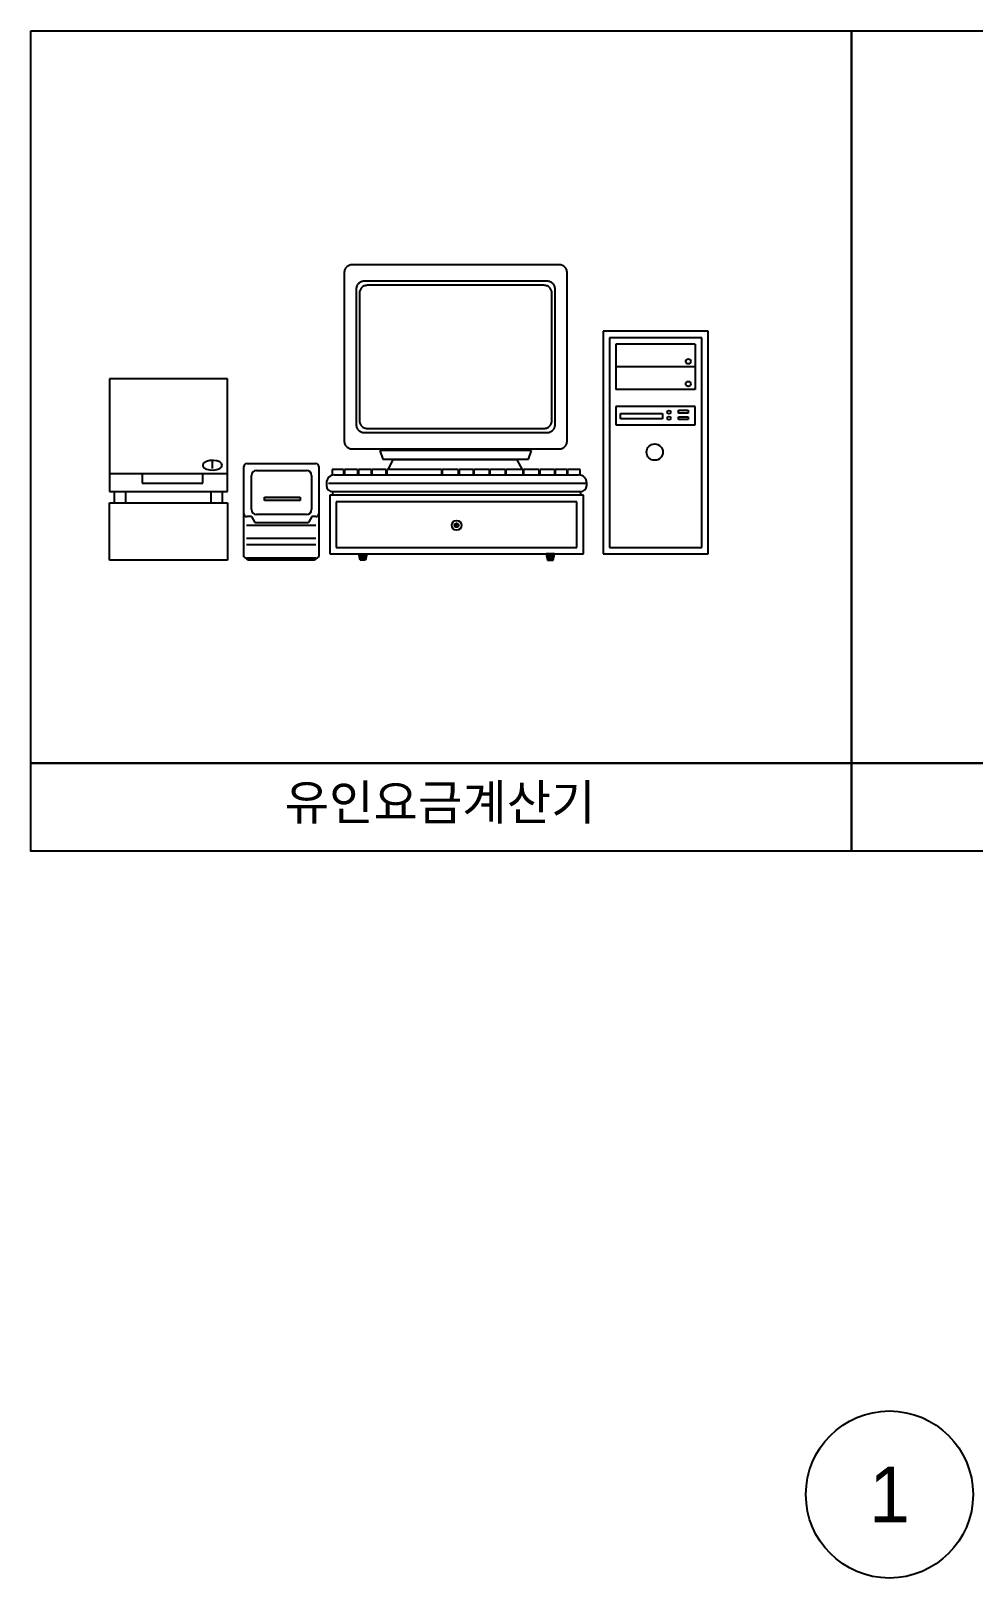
# Model space of a CAD drawing. Header units: millimetres. Extents: x 29838256 to 30236675, y -914750 to -833241.
# Drawn here: x 29849747 to 29862940, y -881693 to -860019 of the extents above; entities that cross this region are included whole.
import ezdxf
from ezdxf.enums import TextEntityAlignment as Align

# ---------------------------------------------------------------- set-up
doc = ezdxf.new("R2010")
doc.units = ezdxf.units.MM
doc.header["$LTSCALE"] = 600
doc.header["$MEASUREMENT"] = 0
for name, color, linetype in [('PARKING', 7, 'CONTINUOUS'), ('RXSYMBOL', 7, 'CONTINUOUS'), ('TXT', 3, 'CONTINUOUS'), ('주차관제', 2, 'CONTINUOUS')]:
    doc.layers.add(name, color=color, linetype=linetype)
doc.styles.add('IBS', font='malgun_0.ttf')
doc.styles.add('돋움', font='Dotum.TTF')

# ---------------------------------------------------------------- blocks, each defined once
blk = doc.blocks.new('a4q345')
at = {"layer": '주차관제'}
for points in [[(1611711, -29134), (1629092, -29134), (1629092, -44653), (1611711, -44653)], [(1611711, -44653), (1629092, -44653), (1629092, -46515), (1611711, -46515)]]:
    blk.add_lwpolyline(points, close=True, dxfattribs=at)

msp = doc.modelspace()

# ---------------------------------------------------------------- linework, layer by layer
at = {"layer": 'PARKING', "color": 7, "linetype": 'Continuous'}
for p, q in [((29854134.3, -863394.7), (29854133.4, -863405.8)), ((29854134.3, -863394.7), (29854133.4, -863405.8)), ((29854133.4, -863405.8), (29854133.4, -865764.9)), ((29854133.4, -863405.8), (29854133.4, -865764.9)), ((29854136, -863383.6), (29854134.3, -863394.7)), ((29854136, -863383.6), (29854134.3, -863394.7)), ((29854138.5, -863372.6), (29854136, -863383.6)), ((29854138.5, -863372.6), (29854136, -863383.6)), ((29854142, -863362.3), (29854138.5, -863372.6)), ((29854142, -863362.3), (29854138.5, -863372.6)), ((29854147.1, -863353), (29854142, -863362.3)), ((29854147.1, -863353), (29854142, -863362.3)), ((29854152.2, -863343.6), (29854147.1, -863353)), ((29854152.2, -863343.6), (29854147.1, -863353)), ((29854159.1, -863335.1), (29854152.2, -863343.6)), ((29854159.1, -863335.1), (29854152.2, -863343.6)), ((29854165.9, -863327.4), (29854159.1, -863335.1)), ((29854165.9, -863327.4), (29854159.1, -863335.1)), ((29854173.6, -863320.6), (29854165.9, -863327.4)), ((29854173.6, -863320.6), (29854165.9, -863327.4)), ((29854182.1, -863313.8), (29854173.6, -863320.6)), ((29854182.1, -863313.8), (29854173.6, -863320.6)), ((29854191.5, -863308.6), (29854182.1, -863313.8)), ((29854191.5, -863308.6), (29854182.1, -863313.8)), ((29854200.9, -863303.5), (29854191.5, -863308.6)), ((29854200.9, -863303.5), (29854191.5, -863308.6)), ((29854211.2, -863300.1), (29854200.9, -863303.5)), ((29854211.2, -863300.1), (29854200.9, -863303.5)), ((29854222.3, -863297.6), (29854211.2, -863300.1)), ((29854222.3, -863297.6), (29854211.2, -863300.1)), ((29854233.4, -863295.9), (29854222.3, -863297.6)), ((29854233.4, -863295.9), (29854222.3, -863297.6)), ((29854244.5, -863295), (29854233.4, -863295.9)), ((29854244.5, -863295), (29854233.4, -863295.9)), ((29857144.5, -863295), (29854244.5, -863295)), ((29857144.5, -863295), (29854244.5, -863295)), ((29857155.6, -863295.9), (29857144.5, -863295)), ((29857155.6, -863295.9), (29857144.5, -863295)), ((29857166.8, -863297.6), (29857155.6, -863295.9)), ((29857166.8, -863297.6), (29857155.6, -863295.9)), ((29857177.9, -863300.1), (29857166.8, -863297.6)), ((29857177.9, -863300.1), (29857166.8, -863297.6)), ((29857188.1, -863303.5), (29857177.9, -863300.1)), ((29857188.1, -863303.5), (29857177.9, -863300.1)), ((29857197.5, -863308.6), (29857188.1, -863303.5)), ((29857197.5, -863308.6), (29857188.1, -863303.5)), ((29857206.9, -863313.8), (29857197.5, -863308.6)), ((29857206.9, -863313.8), (29857197.5, -863308.6)), ((29857215.5, -863320.6), (29857206.9, -863313.8)), ((29857215.5, -863320.6), (29857206.9, -863313.8)), ((29857223.2, -863327.4), (29857215.5, -863320.6)), ((29857223.2, -863327.4), (29857215.5, -863320.6)), ((29857230, -863335.1), (29857223.2, -863327.4)), ((29857230, -863335.1), (29857223.2, -863327.4)), ((29857236.8, -863343.6), (29857230, -863335.1)), ((29857236.8, -863343.6), (29857230, -863335.1)), ((29857242, -863353), (29857236.8, -863343.6)), ((29857242, -863353), (29857236.8, -863343.6)), ((29857247.1, -863362.3), (29857242, -863353)), ((29857247.1, -863362.3), (29857242, -863353)), ((29857250.5, -863372.6), (29857247.1, -863362.3)), ((29857250.5, -863372.6), (29857247.1, -863362.3)), ((29857253.1, -863383.6), (29857250.5, -863372.6)), ((29857253.1, -863383.6), (29857250.5, -863372.6)), ((29857254.8, -863394.7), (29857253.1, -863383.6)), ((29857254.8, -863394.7), (29857253.1, -863383.6)), ((29857255.7, -863405.8), (29857254.8, -863394.7)), ((29857255.7, -863405.8), (29857254.8, -863394.7)), ((29857255.7, -865764.9), (29857255.7, -863405.8)), ((29857255.7, -865764.9), (29857255.7, -863405.8)), ((29857255.7, -863405.8), (29857255.7, -863405.8)), ((29854302.7, -863624.8), (29854301.8, -863635.9)), ((29854301.8, -863635.9), (29854301.8, -865534.8)), ((29854304.4, -863613.7), (29854302.7, -863624.8)), ((29854306.9, -863602.6), (29854304.4, -863613.7)), ((29854310.3, -863592.4), (29854306.9, -863602.6)), ((29854315.5, -863583), (29854310.3, -863592.4)), ((29854320.6, -863573.7), (29854315.5, -863583)), ((29854327.4, -863565.1), (29854320.6, -863573.7)), ((29854334.3, -863557.5), (29854327.4, -863565.1)), ((29854342, -863550.7), (29854334.3, -863557.5)), ((29854350.5, -863543.8), (29854342, -863550.7)), ((29854348, -863682.7), (29854347.1, -863693.8)), ((29854349.7, -863671.7), (29854348, -863682.7)), ((29854352.2, -863660.6), (29854349.7, -863671.7)), ((29854359.9, -863538.7), (29854350.5, -863543.8)), ((29854355.6, -863650.4), (29854352.2, -863660.6)), ((29854360.8, -863641), (29854355.6, -863650.4)), ((29854369.3, -863533.6), (29854359.9, -863538.7)), ((29854365.9, -863631.6), (29854360.8, -863641)), ((29854372.7, -863623.1), (29854365.9, -863631.6)), ((29854379.6, -863530.2), (29854369.3, -863533.6)), ((29854379.6, -863615.4), (29854372.7, -863623.1)), ((29854390.7, -863527.6), (29854379.6, -863530.2)), ((29854387.3, -863608.6), (29854379.6, -863615.4)), ((29854395.8, -863601.8), (29854387.3, -863608.6)), ((29854401.8, -863525.9), (29854390.7, -863527.6)), ((29854405.2, -863596.7), (29854395.8, -863601.8)), ((29854412.9, -863525.1), (29854401.8, -863525.9)), ((29854414.6, -863591.6), (29854405.2, -863596.7)), ((29856975.3, -863525.1), (29854412.9, -863525.1)), ((29854424.9, -863588.2), (29854414.6, -863591.6)), ((29854436, -863585.6), (29854424.9, -863588.2)), ((29854447.1, -863583.9), (29854436, -863585.6)), ((29854458.2, -863583), (29854447.1, -863583.9)), ((29856930.8, -863583), (29854458.2, -863583)), ((29856942, -863583.9), (29856930.8, -863583)), ((29856953.1, -863585.6), (29856942, -863583.9)), ((29856964.2, -863588.2), (29856953.1, -863585.6)), ((29856974.4, -863591.6), (29856964.2, -863588.2)), ((29856983.8, -863596.7), (29856974.4, -863591.6)), ((29856986.4, -863525.9), (29856975.3, -863525.1)), ((29856993.2, -863601.8), (29856983.8, -863596.7)), ((29856997.5, -863527.6), (29856986.4, -863525.9)), ((29857001.8, -863608.6), (29856993.2, -863601.8)), ((29857008.6, -863530.2), (29856997.5, -863527.6)), ((29857009.5, -863615.4), (29857001.8, -863608.6)), ((29857018.9, -863533.6), (29857008.6, -863530.2)), ((29857016.3, -863623.1), (29857009.5, -863615.4)), ((29857023.2, -863631.6), (29857016.3, -863623.1)), ((29857028.3, -863538.7), (29857018.9, -863533.6)), ((29857028.3, -863641), (29857023.2, -863631.6)), ((29857037.7, -863543.8), (29857028.3, -863538.7)), ((29857033.4, -863650.4), (29857028.3, -863641)), ((29857036.8, -863660.6), (29857033.4, -863650.4)), ((29857039.4, -863671.7), (29857036.8, -863660.6)), ((29857046.2, -863550.7), (29857037.7, -863543.8)), ((29857041.1, -863682.7), (29857039.4, -863671.7)), ((29857042, -863693.8), (29857041.1, -863682.7)), ((29857053.9, -863557.5), (29857046.2, -863550.7)), ((29857060.8, -863565.1), (29857053.9, -863557.5)), ((29857067.6, -863573.7), (29857060.8, -863565.1)), ((29857072.7, -863583), (29857067.6, -863573.7)), ((29857077.9, -863592.4), (29857072.7, -863583)), ((29857081.3, -863602.6), (29857077.9, -863592.4)), ((29857083.8, -863613.7), (29857081.3, -863602.6)), ((29857085.6, -863624.8), (29857083.8, -863613.7)), ((29857086.4, -863635.9), (29857085.6, -863624.8)), ((29857086.4, -865534.8), (29857086.4, -863635.9)), ((29854347.1, -863693.8), (29854347.1, -865477.7)), ((29857042, -865477.7), (29857042, -863693.8)), ((29857042, -863693.8), (29857042, -863693.8)), ((29857757.6, -864227.4), (29857757.6, -867346.4)), ((29859230.5, -864227.4), (29857757.6, -864227.4)), ((29857848.6, -864318.3), (29857848.6, -867255.4)), ((29859139.5, -864318.3), (29857848.6, -864318.3)), ((29859139.5, -867255.4), (29859139.5, -864318.3)), ((29859230.5, -867346.4), (29859230.5, -864227.4)), ((29857939.5, -864409.3), (29857939.5, -865040.5)), ((29859048.5, -864409.3), (29857939.5, -864409.3)), ((29859048.5, -864409.3), (29859048.5, -865040.5)), ((29859048.5, -864724.9), (29857939.5, -864724.9)), ((29850848.8, -864895.3), (29850848.8, -866471.5)), ((29852497, -864895.3), (29850848.8, -864895.3)), ((29852497, -866471.5), (29852497, -864895.3)), ((29859048.5, -865040.5), (29857939.5, -865040.5)), ((29859048.5, -865279.7), (29857939.5, -865279.7)), ((29857939.5, -865279.7), (29857939.5, -865538)), ((29858001.2, -865376.4), (29858589.6, -865376.4)), ((29858001.2, -865455), (29858001.2, -865376.4)), ((29858589.6, -865376.4), (29858589.6, -865455)), ((29858814.1, -865333.6), (29858951.7, -865333.6)), ((29858814.1, -865371.8), (29858814.1, -865333.6)), ((29858951.7, -865371.8), (29858814.1, -865371.8)), ((29858951.7, -865333.6), (29858951.7, -865371.8)), ((29859048.5, -865538), (29859048.5, -865279.7)), ((29854301.8, -865534.8), (29854302.7, -865545.9)), ((29854302.7, -865545.9), (29854304.4, -865557)), ((29854304.4, -865557), (29854306.9, -865568)), ((29854306.9, -865568), (29854310.3, -865578.3)), ((29854310.3, -865578.3), (29854315.5, -865587.6)), ((29854315.5, -865587.6), (29854320.6, -865597)), ((29854320.6, -865597), (29854327.4, -865605.5)), ((29854327.4, -865605.5), (29854334.3, -865613.2)), ((29854334.3, -865613.2), (29854342, -865620)), ((29854342, -865620), (29854350.5, -865626.8)), ((29854347.1, -865477.7), (29854348, -865488.8)), ((29854348, -865488.8), (29854349.7, -865499.9)), ((29854349.7, -865499.9), (29854352.2, -865511)), ((29854350.5, -865626.8), (29854359.9, -865632)), ((29854352.2, -865511), (29854355.6, -865521.2)), ((29854355.6, -865521.2), (29854360.8, -865530.6)), ((29854359.9, -865632), (29854369.3, -865637.1)), ((29854360.8, -865530.6), (29854365.9, -865539.9)), ((29854365.9, -865539.9), (29854372.7, -865548.4)), ((29854369.3, -865637.1), (29854379.6, -865640.5)), ((29854372.7, -865548.4), (29854379.6, -865556.1)), ((29854379.6, -865556.1), (29854387.3, -865562.9)), ((29854387.3, -865562.9), (29854395.8, -865569.8)), ((29854395.8, -865569.8), (29854405.2, -865574.9)), ((29854405.2, -865574.9), (29854414.6, -865580)), ((29854414.6, -865580), (29854424.9, -865583.4)), ((29854424.9, -865583.4), (29854436, -865585.9)), ((29854436, -865585.9), (29854447.1, -865587.6)), ((29854447.1, -865587.6), (29854458.2, -865588.5)), ((29854458.2, -865588.5), (29856930.8, -865588.5)), ((29856930.8, -865588.5), (29856942, -865587.6)), ((29856942, -865587.6), (29856953.1, -865585.9)), ((29856953.1, -865585.9), (29856964.2, -865583.4)), ((29856964.2, -865583.4), (29856974.4, -865580)), ((29856974.4, -865580), (29856983.8, -865574.9)), ((29856983.8, -865574.9), (29856993.2, -865569.8)), ((29856993.2, -865569.8), (29857001.8, -865562.9)), ((29857001.8, -865562.9), (29857009.5, -865556.1)), ((29857008.6, -865640.5), (29857018.9, -865637.1)), ((29857009.5, -865556.1), (29857016.3, -865548.4)), ((29857016.3, -865548.4), (29857023.2, -865539.9)), ((29857018.9, -865637.1), (29857028.3, -865632)), ((29857023.2, -865539.9), (29857028.3, -865530.6)), ((29857028.3, -865530.6), (29857033.4, -865521.2)), ((29857028.3, -865632), (29857037.7, -865626.8)), ((29857033.4, -865521.2), (29857036.8, -865511)), ((29857036.8, -865511), (29857039.4, -865499.9)), ((29857037.7, -865626.8), (29857046.2, -865620)), ((29857039.4, -865499.9), (29857041.1, -865488.8)), ((29857041.1, -865488.8), (29857042, -865477.7)), ((29857046.2, -865620), (29857053.9, -865613.2)), ((29857053.9, -865613.2), (29857060.8, -865605.5)), ((29857060.8, -865605.5), (29857067.6, -865597)), ((29857067.6, -865597), (29857072.7, -865587.6)), ((29857072.7, -865587.6), (29857077.9, -865578.3)), ((29857077.9, -865578.3), (29857081.3, -865568)), ((29857081.3, -865568), (29857083.8, -865557)), ((29857083.8, -865557), (29857085.6, -865545.9)), ((29857085.6, -865545.9), (29857086.4, -865534.8)), ((29857939.5, -865538), (29859048.5, -865538)), ((29858589.6, -865455), (29858001.2, -865455)), ((29858814.1, -865425.3), (29858951.7, -865425.3)), ((29858814.1, -865463.5), (29858814.1, -865425.3)), ((29858951.7, -865463.5), (29858814.1, -865463.5)), ((29858951.7, -865425.3), (29858951.7, -865463.5)), ((29854133.4, -865764.9), (29854134.3, -865776)), ((29854133.4, -865764.9), (29854134.3, -865776)), ((29854134.3, -865776), (29854136, -865787.1)), ((29854134.3, -865776), (29854136, -865787.1)), ((29854136, -865787.1), (29854138.5, -865798.1)), ((29854136, -865787.1), (29854138.5, -865798.1)), ((29854138.5, -865798.1), (29854142, -865808.4)), ((29854138.5, -865798.1), (29854142, -865808.4)), ((29854142, -865808.4), (29854147.1, -865817.7)), ((29854142, -865808.4), (29854147.1, -865817.7)), ((29854147.1, -865817.7), (29854152.2, -865827.1)), ((29854147.1, -865817.7), (29854152.2, -865827.1)), ((29854152.2, -865827.1), (29854159.1, -865835.6)), ((29854152.2, -865827.1), (29854159.1, -865835.6)), ((29854159.1, -865835.6), (29854165.9, -865843.3)), ((29854159.1, -865835.6), (29854165.9, -865843.3)), ((29854165.9, -865843.3), (29854173.6, -865850.1)), ((29854165.9, -865843.3), (29854173.6, -865850.1)), ((29854173.6, -865850.1), (29854182.1, -865856.9)), ((29854173.6, -865850.1), (29854182.1, -865856.9)), ((29854379.6, -865640.5), (29854390.7, -865643)), ((29854390.7, -865643), (29854401.8, -865644.7)), ((29854401.8, -865644.7), (29854412.9, -865645.6)), ((29854412.9, -865645.6), (29856975.3, -865645.6)), ((29856975.3, -865645.6), (29856986.4, -865644.7)), ((29856986.4, -865644.7), (29856997.5, -865643)), ((29856997.5, -865643), (29857008.6, -865640.5)), ((29857206.9, -865856.9), (29857215.5, -865850.1)), ((29857206.9, -865856.9), (29857215.5, -865850.1)), ((29857215.5, -865850.1), (29857223.2, -865843.3)), ((29857215.5, -865850.1), (29857223.2, -865843.3)), ((29857223.2, -865843.3), (29857230, -865835.6)), ((29857223.2, -865843.3), (29857230, -865835.6)), ((29857230, -865835.6), (29857236.8, -865827.1)), ((29857230, -865835.6), (29857236.8, -865827.1)), ((29857236.8, -865827.1), (29857242, -865817.7)), ((29857236.8, -865827.1), (29857242, -865817.7)), ((29857242, -865817.7), (29857247.1, -865808.4)), ((29857242, -865817.7), (29857247.1, -865808.4)), ((29857247.1, -865808.4), (29857250.5, -865798.1)), ((29857247.1, -865808.4), (29857250.5, -865798.1)), ((29857250.5, -865798.1), (29857253.1, -865787.1)), ((29857250.5, -865798.1), (29857253.1, -865787.1)), ((29857253.1, -865787.1), (29857254.8, -865776)), ((29857253.1, -865787.1), (29857254.8, -865776)), ((29857254.8, -865776), (29857255.7, -865764.9)), ((29857254.8, -865776), (29857255.7, -865764.9)), ((29852171.8, -866067.9), (29852153.6, -866091.3)), ((29852205.7, -866049.2), (29852171.8, -866067.9)), ((29852250.8, -866038), (29852205.7, -866049.2)), ((29852301, -866035.7), (29852250.8, -866038)), ((29852285.2, -866035.4), (29852285.2, -866150.7)), ((29852349.4, -866042.6), (29852301, -866035.7)), ((29852389.6, -866057.8), (29852349.4, -866042.6)), ((29852416.1, -866079.2), (29852389.6, -866057.8)), ((29854182.1, -865856.9), (29854191.5, -865862)), ((29854182.1, -865856.9), (29854191.5, -865862)), ((29854191.5, -865862), (29854200.9, -865867.2)), ((29854191.5, -865862), (29854200.9, -865867.2)), ((29854200.9, -865867.2), (29854211.2, -865870.6)), ((29854200.9, -865867.2), (29854211.2, -865870.6)), ((29854211.2, -865870.6), (29854222.3, -865873.1)), ((29854211.2, -865870.6), (29854222.3, -865873.1)), ((29854222.3, -865873.1), (29854233.4, -865874.8)), ((29854222.3, -865873.1), (29854233.4, -865874.8)), ((29854233.4, -865874.8), (29854244.5, -865875.7)), ((29854233.4, -865874.8), (29854244.5, -865875.7)), ((29854244.5, -865875.7), (29857144.5, -865875.7)), ((29854244.5, -865875.7), (29857144.5, -865875.7)), ((29856756.2, -865897), (29854632, -865897)), ((29854632, -865897), (29854674.8, -866016.3)), ((29854674.8, -866016.3), (29856713.4, -866016.3)), ((29854815.8, -866029.1), (29854745.4, -866162.8)), ((29854815.8, -866029.1), (29854745.4, -866162.8)), ((29856555.3, -866029.1), (29854815.8, -866029.1)), ((29856555.3, -866029.1), (29854815.8, -866029.1)), ((29856632.4, -866162.8), (29856555.3, -866029.1)), ((29856632.4, -866162.8), (29856555.3, -866029.1)), ((29856555.3, -866029.1), (29856555.3, -866029.1)), ((29856713.4, -866016.3), (29856756.2, -865897)), ((29857144.5, -865875.7), (29857155.6, -865874.8)), ((29857144.5, -865875.7), (29857155.6, -865874.8)), ((29857155.6, -865874.8), (29857166.8, -865873.1)), ((29857155.6, -865874.8), (29857166.8, -865873.1)), ((29857166.8, -865873.1), (29857177.9, -865870.6)), ((29857166.8, -865873.1), (29857177.9, -865870.6)), ((29857177.9, -865870.6), (29857188.1, -865867.2)), ((29857177.9, -865870.6), (29857188.1, -865867.2)), ((29857188.1, -865867.2), (29857197.5, -865862)), ((29857188.1, -865867.2), (29857197.5, -865862)), ((29857197.5, -865862), (29857206.9, -865856.9)), ((29857197.5, -865862), (29857206.9, -865856.9)), ((29850848.8, -866219.2), (29852497, -866219.2)), ((29851303.6, -866219.2), (29851303.6, -866356.3)), ((29852153.6, -866091.3), (29852153.6, -866116.5)), ((29852153.6, -866116.5), (29852171.8, -866140)), ((29852154.4, -866356.3), (29852154.4, -866219.2)), ((29852171.8, -866140), (29852205.7, -866158.6)), ((29852205.7, -866158.6), (29852250.8, -866169.8)), ((29852250.8, -866169.8), (29852301, -866172.2)), ((29852301, -866172.2), (29852349.4, -866165.3)), ((29852349.4, -866165.3), (29852389.6, -866150.1)), ((29852389.6, -866150.1), (29852416.1, -866128.7)), ((29852425.4, -866103.9), (29852416.1, -866079.2)), ((29852416.1, -866128.7), (29852425.4, -866103.9)), ((29852729.3, -867385.7), (29852729.3, -866120.4)), ((29852768.4, -866081.3), (29853737.8, -866081.3)), ((29852835.9, -866724), (29852835.9, -866248.2)), ((29852906.9, -866177.2), (29853606.4, -866177.2)), ((29853677.4, -866248.2), (29853677.4, -866724)), ((29853776.8, -866120.4), (29853776.8, -867379.7)), ((29853963.2, -866162.8), (29853963.2, -866238.2)), ((29854124.5, -866162.8), (29853963.2, -866162.8)), ((29853999.7, -866238.2), (29857414.1, -866238.2)), ((29854124.5, -866162.8), (29854124.5, -866238.2)), ((29854320.2, -866162.8), (29854136, -866162.8)), ((29854136, -866162.8), (29854136, -866238.2)), ((29854320.2, -866162.8), (29854320.2, -866238.2)), ((29854510.2, -866162.8), (29854331.7, -866162.8)), ((29854331.7, -866162.8), (29854331.7, -866238.2)), ((29854510.2, -866162.8), (29854510.2, -866238.2)), ((29854717.5, -866162.8), (29854521.7, -866162.8)), ((29854521.7, -866162.8), (29854521.7, -866238.2)), ((29854717.5, -866162.8), (29854717.5, -866238.2)), ((29855494.8, -866162.8), (29854729, -866162.8)), ((29854729, -866162.8), (29854729, -866238.2)), ((29855494.8, -866162.8), (29855494.8, -866238.2)), ((29855730.9, -866162.8), (29855506.3, -866162.8)), ((29855506.3, -866162.8), (29855506.3, -866238.2)), ((29855730.9, -866162.8), (29855730.9, -866238.2)), ((29855938.2, -866162.8), (29855742.4, -866162.8)), ((29855742.4, -866162.8), (29855742.4, -866238.2)), ((29855938.2, -866162.8), (29855938.2, -866238.2)), ((29856162.7, -866162.8), (29855949.7, -866162.8)), ((29855949.7, -866162.8), (29855949.7, -866238.2)), ((29856162.7, -866162.8), (29856162.7, -866238.2)), ((29856387.3, -866162.8), (29856174.2, -866162.8)), ((29856174.2, -866162.8), (29856174.2, -866238.2)), ((29856387.3, -866162.8), (29856387.3, -866238.2)), ((29856398.8, -866162.8), (29856398.8, -866238.2)), ((29856634.8, -866162.8), (29856398.8, -866162.8)), ((29856634.8, -866162.8), (29856634.8, -866238.2)), ((29856859.4, -866162.8), (29856646.4, -866162.8)), ((29856646.4, -866162.8), (29856646.4, -866238.2)), ((29856859.4, -866162.8), (29856859.4, -866238.2)), ((29857078.2, -866162.8), (29856870.9, -866162.8)), ((29856870.9, -866162.8), (29856870.9, -866238.2)), ((29857078.2, -866162.8), (29857078.2, -866238.2)), ((29857250.9, -866162.8), (29857089.7, -866162.8)), ((29857089.7, -866162.8), (29857089.7, -866238.2)), ((29857250.9, -866162.8), (29857250.9, -866238.2)), ((29857262.4, -866162.8), (29857262.4, -866238.2)), ((29857437.5, -866162.8), (29857262.4, -866162.8)), ((29857437.5, -866238.2), (29857437.5, -866162.8)), ((29850848.8, -866471.5), (29852497, -866471.5)), ((29850914.2, -866471.5), (29850914.2, -866630.4)), ((29851073, -866471.5), (29851073, -866630.4)), ((29851303.6, -866356.3), (29852154.4, -866356.3)), ((29852266.5, -866471.5), (29852266.5, -866630.4)), ((29852425.4, -866471.5), (29852425.4, -866630.4)), ((29853884.6, -866353.3), (29853884.6, -866386.5)), ((29853913.4, -866353.3), (29857518.4, -866353.3)), ((29853970.9, -866472.9), (29857442.9, -866472.9)), ((29853970.9, -866472.9), (29853970.9, -866523.3)), ((29857442.9, -866472.9), (29857442.9, -866523.3)), ((29857529.3, -866386.5), (29857529.3, -866353.3)), ((29850848.8, -867434.1), (29850848.8, -866630.4)), ((29850848.8, -866630.4), (29852497, -866630.4)), ((29852497, -866630.4), (29852497, -867434.1)), ((29853016.3, -866548.7), (29853515.3, -866548.7)), ((29853016.3, -866598.6), (29853016.3, -866548.7)), ((29853515.3, -866598.6), (29853016.3, -866598.6)), ((29853515.3, -866548.7), (29853515.3, -866598.6)), ((29857483.1, -866523.3), (29853930.8, -866523.3)), ((29853930.8, -866523.3), (29853930.8, -867346.4)), ((29857392.1, -866614.3), (29854021.8, -866614.3)), ((29854021.8, -866614.3), (29854021.8, -867255.4)), ((29857392.1, -867255.4), (29857392.1, -866614.3)), ((29857483.1, -867346.4), (29857483.1, -866523.3)), ((29852835, -866823.4), (29852768.4, -866823.4)), ((29852835, -866823.4), (29852882, -866905.1)), ((29852882, -866905.1), (29853634.8, -866905.1)), ((29853606.4, -866795), (29852906.9, -866795)), ((29853681.8, -866823.4), (29853634.8, -866905.1)), ((29853737.8, -866823.4), (29853681.8, -866823.4)), ((29855678.6, -866942.8), (29855704.8, -866916.6)), ((29855683.1, -866960.3), (29855722.4, -866921.1)), ((29855694.8, -866970.6), (29855732.6, -866932.8)), ((29852764.9, -866944.1), (29853734.2, -866944.1)), ((29852764.9, -867125), (29853734.2, -867125)), ((29855715.5, -866972), (29855734, -866953.5)), ((29852764.9, -867212.4), (29853734.2, -867212.4)), ((29853930.8, -867346.4), (29857483.1, -867346.4)), ((29854021.8, -867255.4), (29857392.1, -867255.4)), ((29854336.5, -867346.4), (29854451.5, -867346.4)), ((29854355.9, -867434.1), (29854336.5, -867346.4)), ((29854451.5, -867346.4), (29854432, -867434.1)), ((29857077.4, -867346.4), (29856962.4, -867346.4)), ((29856962.4, -867346.4), (29856981.9, -867434.1)), ((29857057.9, -867434.1), (29857077.4, -867346.4)), ((29857757.6, -867346.4), (29859230.5, -867346.4)), ((29857848.6, -867255.4), (29859139.5, -867255.4)), ((29852497, -867434.1), (29850848.8, -867434.1)), ((29852729.3, -867385.7), (29852786.6, -867434.1)), ((29852764.9, -867399.5), (29853734.2, -867399.5)), ((29853712.5, -867434.1), (29852786.6, -867434.1)), ((29853776.8, -867379.7), (29853712.5, -867434.1)), ((29854432, -867434.1), (29854355.9, -867434.1)), ((29856981.9, -867434.1), (29857057.9, -867434.1))]:
    msp.add_line(p, q, dxfattribs=at)
for centre, radius in [((29858952.5, -864648), 35.5), ((29858952.5, -864963.6), 35.5), ((29858681.6, -865360.1), 24.5), ((29858681.6, -865444.6), 24.5), ((29858482.5, -865920), 114.7), ((29855706.9, -866944.9), 68.2), ((29855706.9, -866944.9), 28.4)]:
    msp.add_circle(centre, radius, dxfattribs=at)
for centre, radius, start, end in [((29852768.4, -866120.4), 39.1, 90, 180), ((29852906.9, -866248.2), 71, 90, 180), ((29853606.4, -866248.2), 71, 0, 90), ((29853737.8, -866120.4), 39.1, 0, 90), ((29853999.7, -866353.3), 115.2, 90, 180), ((29857414.1, -866353.3), 115.2, 0, 90), ((29853970.9, -866386.5), 86.4, 180, 270), ((29857442.9, -866386.5), 86.4, 270, 0), ((29852768.4, -866784.4), 39.1, 180, 270), ((29852906.9, -866724), 71, 180, 270), ((29853606.4, -866724), 71, 270, 0), ((29853737.8, -866784.4), 39.1, 270, 0), ((29855708.7, -866947.2), 15.6, 0, 180), ((29855708.7, -866947.2), 15.6, 180, 0)]:
    msp.add_arc(centre, radius, start, end, dxfattribs=at)
for points in [[(29857254.8, -863394.7), (29857255.7, -865764.9), (29857255.7, -863405.8)], [(29857254.8, -863394.7), (29857255.7, -863405.8), (29857255.7, -863405.8)], [(29857041.1, -863682.7), (29857042, -865477.7), (29857042, -863693.8)], [(29857041.1, -863682.7), (29857042, -863693.8), (29857042, -863693.8)], [(29854815.8, -866029.1), (29856555.3, -866029.1), (29856555.3, -866029.1)], [(29853016.3, -866548.7), (29853016.3, -866598.6), (29853515.3, -866548.7), (29853515.3, -866598.6)], [(29854336.5, -867346.4), (29854355.9, -867434.1), (29854451.5, -867346.4), (29854432, -867434.1)], [(29857077.4, -867346.4), (29857057.9, -867434.1), (29856962.4, -867346.4), (29856981.9, -867434.1)]]:
    msp.add_solid(points, dxfattribs=at)
at = {"layer": 'RXSYMBOL'}
msp.add_circle((29861769.3, -880522.6), 1170.3, dxfattribs=at)

# ---------------------------------------------------------------- block references
at = {"layer": '주차관제', "xscale": 0.6611122789749978, "yscale": 0.6611122789749978, "zscale": 0.6611122789749978}
for p in [(28784224.5, -840758.6), (28795715.4, -840758.6)]:
    msp.add_blockref('a4q345', p, dxfattribs=at)

# ---------------------------------------------------------------- texts
at = {"layer": 'PARKING', "color": 7, "style": 'IBS'}
msp.add_text('유인요금계산기', height=495.68, dxfattribs=at).set_placement((29855476.4, -871074.3), align=Align.CENTER)
at = {"layer": 'TXT', "style": '돋움'}
msp.add_text('1', height=780.7, dxfattribs=at).set_placement((29861769.3, -880522.6), align=Align.MIDDLE)

doc.saveas('drawing.dxf')
